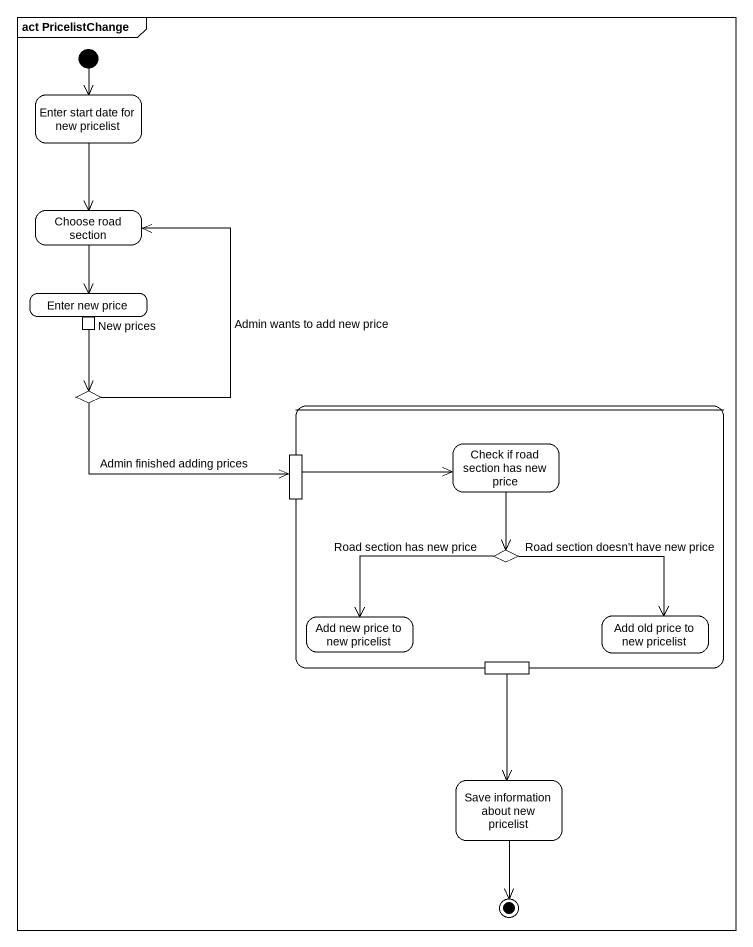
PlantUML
@startuml
mainframe act PricelistChange
hide empty description
state "Enter start date for new pricelist" as Enter_start_date_for_new
state "Choose road section" as Choose_road_section
state "Enter new price" as Enter_new_price {
  state "New prices" as New_prices <<outputPin>>
}
state choice1 <<choice>>
state " " as state1 {
  state pin1 <<inputPin>>
  state "Check if road section has new price" as Check_if_road_section_has
  state choice2 <<choice>>
  state "Add new price to new pricelist" as Add_new_price_to_new
  state "Add old price to new pricelist" as Add_old_price_to_new
  state pin2 <<outputPin>>
}
state "Save information about new pricelist" as Save_information_about_new
[*] --> Enter_start_date_for_new
Enter_start_date_for_new --> Choose_road_section
Choose_road_section --> Enter_new_price
Enter_new_price --> choice1
choice1 -up-> Choose_road_section : Admin wants to add new price
choice1 -right-> pin1 : Admin finished adding prices
pin1 -right-> Check_if_road_section_has
Check_if_road_section_has --> choice2
choice2 -left-> Add_new_price_to_new : Road section has new price
choice2 -right-> Add_old_price_to_new : Road section doesn't have new price
pin2 --> Save_information_about_new
Save_information_about_new --> [*]
@enduml
